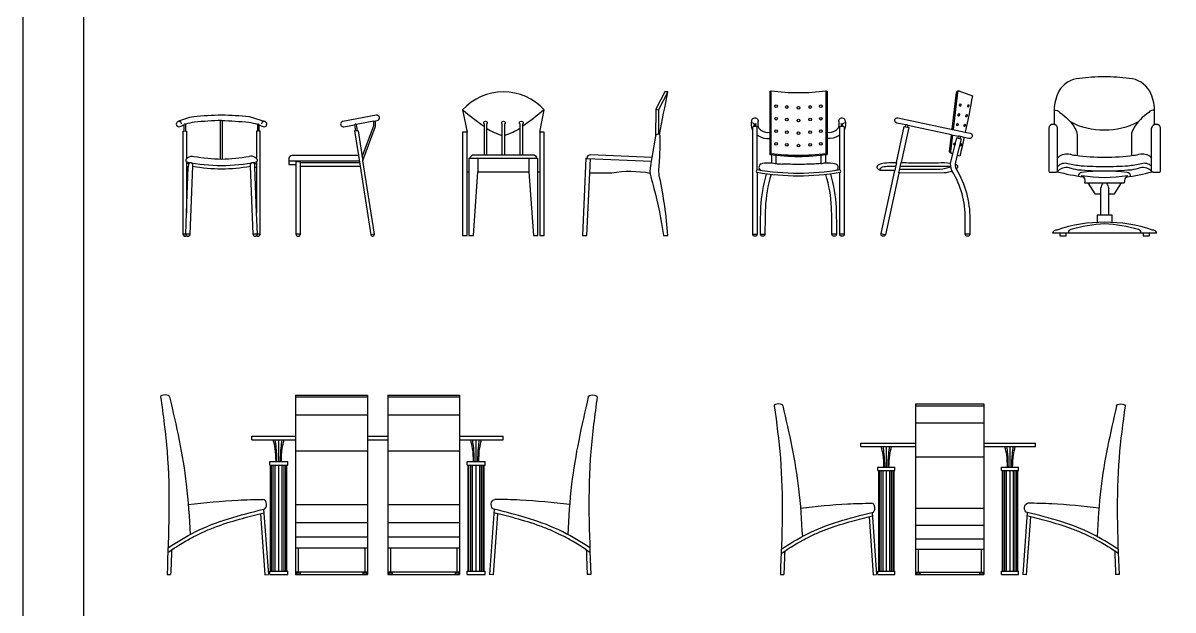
# Model space of a CAD drawing. Header units: inches. Extents: x 10 to 52.5, y 12.2 to 37.
# Drawn here: x 10 to 16.41, y 15.48 to 18.75 of the extents above; entities that cross this region are included whole.
import ezdxf

# ---------------------------------------------------------------- set-up
doc = ezdxf.new("R2010")
doc.units = ezdxf.units.IN
doc.header["$MEASUREMENT"] = 0
for name, color, linetype in [('02', 2, 'Continuous'), ('4', 4, 'Continuous'), ('kadrbm', 4, 'Continuous')]:
    doc.layers.add(name, color=color, linetype=linetype)

# ---------------------------------------------------------------- blocks, each defined once
blk = doc.blocks.new('kadrbm')
at = {"layer": 'kadrbm', "color": 4}
blk.add_lwpolyline([(0, 0), (0, 24.7972), (21, 24.7972), (21, 0), (0, 0)], close=True, dxfattribs=at)
blk.add_lwpolyline([(20.6631, 0.3257), (20.6631, 24.4603), (0.3369, 24.4603), (0.3369, 0.3257), (20.6631, 0.3257)], dxfattribs=at)

msp = doc.modelspace()

# ---------------------------------------------------------------- linework, layer by layer
at = {"layer": '02'}
for p, q in [((13.5277, 18.2672), (13.5427, 18.2635)), ((11.9569, 18.2002), (11.9669, 18.2021)), ((14.92, 18.1695), (14.9298, 18.1674)), ((15.2132, 18.106), (15.223, 18.1039)), ((11.8708, 18.0094), (11.8802, 17.9494)), ((14.1704, 18.0191), (14.1629, 18.0151)), ((14.4754, 18.0191), (14.4829, 18.0151)), ((10.9258, 17.9641), (10.9132, 17.9641)), ((11.2905, 17.9641), (11.3032, 17.9641)), ((11.4824, 17.9794), (11.8755, 17.9794)), ((11.5474, 17.9694), (11.877, 17.9694)), ((11.8922, 18.002), (11.8953, 17.9819)), ((12.5362, 17.9935), (12.5362, 17.9185)), ((12.8212, 17.9935), (12.8212, 17.9185)), ((13.1434, 17.9933), (13.5018, 17.9774)), ((13.1598, 17.9125), (13.1634, 17.9925)), ((10.9086, 17.5712), (10.9132, 17.6901)), ((11.3077, 17.5712), (11.3032, 17.6901)), ((10.9337, 17.5712), (10.8932, 17.5712)), ((11.3232, 17.5712), (11.2827, 17.5712)), ((11.5474, 17.5714), (11.5224, 17.5714)), ((11.9597, 17.5707), (11.94, 17.5673)), ((14.0679, 17.5711), (14.0929, 17.5711)), ((14.1113, 17.5711), (14.1363, 17.5711)), ((14.5345, 17.5711), (14.5095, 17.5711)), ((14.5779, 17.5711), (14.5529, 17.5711)), ((14.7837, 17.5753), (14.8075, 17.567)), ((15.2775, 17.5711), (15.2525, 17.5711)), ((11.5209, 16.6756), (11.5209, 15.6756)), ((11.5209, 16.6756), (11.9209, 16.6756)), ((11.5209, 16.6656), (11.9209, 16.6656)), ((11.9209, 16.6756), (11.9209, 15.6756)), ((12.0347, 16.6756), (12.0347, 15.6756)), ((12.0347, 16.6756), (12.4347, 16.6756)), ((12.0347, 16.6656), (12.4347, 16.6656)), ((12.4347, 16.6756), (12.4347, 15.6756)), ((14.9755, 16.6256), (14.9755, 15.6756)), ((14.9755, 16.6256), (15.3555, 16.6256)), ((14.9755, 16.6161), (15.3555, 16.6161)), ((15.3555, 16.6256), (15.3555, 15.6756)), ((11.5209, 16.5656), (11.9209, 16.5656)), ((12.0347, 16.5656), (12.4347, 16.5656)), ((14.9755, 16.5211), (15.3555, 16.5211)), ((11.2767, 16.4456), (11.5209, 16.4456)), ((11.2767, 16.4256), (11.2767, 16.4456)), ((11.2767, 16.4256), (11.5209, 16.4256)), ((11.4267, 16.3056), (11.4267, 16.4256)), ((11.9209, 16.4456), (12.0347, 16.4456)), ((11.9209, 16.4256), (12.0347, 16.4256)), ((12.4347, 16.4456), (12.6767, 16.4456)), ((12.4347, 16.4256), (12.6767, 16.4256)), ((12.5267, 16.3056), (12.5267, 16.4256)), ((12.6767, 16.4256), (12.6767, 16.4456)), ((14.6707, 16.3881), (14.6707, 16.4071)), ((14.6707, 16.4071), (14.9755, 16.4071)), ((15.3555, 16.4071), (15.6446, 16.4071)), ((15.6446, 16.3881), (15.6446, 16.4071)), ((11.5209, 16.3656), (11.9209, 16.3656)), ((12.0347, 16.3656), (12.4347, 16.3656)), ((14.6707, 16.3881), (14.9755, 16.3881)), ((14.8132, 16.2741), (14.8132, 16.3881)), ((15.3555, 16.3881), (15.6446, 16.3881)), ((15.5021, 16.2741), (15.5021, 16.3881)), ((11.3767, 16.2856), (11.3767, 16.3056)), ((11.3767, 16.3056), (11.4767, 16.3056)), ((11.3767, 16.2856), (11.4767, 16.2856)), ((11.3817, 15.6956), (11.3817, 16.2856)), ((11.3867, 15.6956), (11.3867, 16.2856)), ((11.3967, 15.6956), (11.3967, 16.2856)), ((11.4067, 15.6956), (11.4067, 16.2856)), ((11.4267, 15.6956), (11.4267, 16.2856)), ((11.4467, 15.6956), (11.4467, 16.2856)), ((11.4567, 15.6956), (11.4567, 16.2856)), ((11.4667, 15.6956), (11.4667, 16.2856)), ((11.4717, 15.6956), (11.4717, 16.2856)), ((11.4767, 16.2856), (11.4767, 16.3056)), ((12.4767, 16.3056), (12.5767, 16.3056)), ((12.4767, 16.2856), (12.4767, 16.3056)), ((12.4767, 16.2856), (12.5767, 16.2856)), ((12.4817, 15.6956), (12.4817, 16.2856)), ((12.4867, 15.6956), (12.4867, 16.2856)), ((12.4967, 15.6956), (12.4967, 16.2856)), ((12.5067, 15.6956), (12.5067, 16.2856)), ((12.5267, 15.6956), (12.5267, 16.2856)), ((12.5467, 15.6956), (12.5467, 16.2856)), ((12.5567, 15.6956), (12.5567, 16.2856)), ((12.5667, 15.6956), (12.5667, 16.2856)), ((12.5717, 15.6956), (12.5717, 16.2856)), ((12.5767, 16.2856), (12.5767, 16.3056)), ((14.9755, 16.3311), (15.3555, 16.3311)), ((14.7657, 16.2551), (14.7657, 16.2741)), ((14.7657, 16.2741), (14.8607, 16.2741)), ((14.7657, 16.2551), (14.8607, 16.2551)), ((14.7704, 15.6946), (14.7704, 16.2551)), ((14.7752, 15.6946), (14.7752, 16.2551)), ((14.7847, 15.6946), (14.7847, 16.2551)), ((14.7942, 15.6946), (14.7942, 16.2551)), ((14.8132, 15.6946), (14.8132, 16.2551)), ((14.8322, 15.6946), (14.8322, 16.2551)), ((14.8417, 15.6946), (14.8417, 16.2551)), ((14.8512, 15.6946), (14.8512, 16.2551)), ((14.8559, 15.6946), (14.8559, 16.2551)), ((14.8607, 16.2551), (14.8607, 16.2741)), ((15.4546, 16.2741), (15.5496, 16.2741)), ((15.4546, 16.2551), (15.4546, 16.2741)), ((15.4546, 16.2551), (15.5496, 16.2551)), ((15.4593, 15.6946), (15.4593, 16.2551)), ((15.4641, 15.6946), (15.4641, 16.2551)), ((15.4736, 15.6946), (15.4736, 16.2551)), ((15.4831, 15.6946), (15.4831, 16.2551)), ((15.5021, 15.6946), (15.5021, 16.2551)), ((15.5211, 15.6946), (15.5211, 16.2551)), ((15.5306, 15.6946), (15.5306, 16.2551)), ((15.5401, 15.6946), (15.5401, 16.2551)), ((15.5448, 15.6946), (15.5448, 16.2551)), ((15.5496, 16.2551), (15.5496, 16.2741)), ((11.3428, 16.0397), (11.3689, 15.6756)), ((11.5209, 16.0656), (11.9209, 16.0656)), ((12.0347, 16.0656), (12.4347, 16.0656)), ((12.6276, 16.0397), (12.6015, 15.6756)), ((14.7334, 16.0215), (14.7582, 15.6756)), ((14.9755, 16.0461), (15.3555, 16.0461)), ((15.5979, 16.0215), (15.5731, 15.6756)), ((11.3245, 16.0146), (11.3489, 15.6742)), ((11.5209, 15.9656), (11.9209, 15.9656)), ((12.0347, 15.9656), (12.4347, 15.9656)), ((12.6459, 16.0146), (12.6215, 15.6742)), ((14.7161, 15.9976), (14.7393, 15.6743)), ((15.6153, 15.9976), (15.5921, 15.6743)), ((14.9755, 15.9511), (15.3555, 15.9511)), ((11.5209, 15.8856), (11.9209, 15.8856)), ((12.0347, 15.8856), (12.4347, 15.8856)), ((14.9755, 15.8751), (15.3555, 15.8751)), ((11.5209, 15.8256), (11.9209, 15.8256)), ((11.5359, 15.8256), (11.5359, 15.6906)), ((11.9059, 15.8256), (11.9059, 15.6906)), ((12.0347, 15.8256), (12.4347, 15.8256)), ((12.0497, 15.8256), (12.0497, 15.6906)), ((12.4197, 15.8256), (12.4197, 15.6906)), ((14.9755, 15.8181), (15.3555, 15.8181)), ((14.9898, 15.8181), (14.9898, 15.6899)), ((15.3413, 15.8181), (15.3413, 15.6899)), ((10.8046, 15.6756), (10.8245, 15.6756)), ((11.3489, 15.6742), (11.3689, 15.6756)), ((11.3767, 15.6956), (11.4767, 15.6956)), ((11.3767, 15.6756), (11.3767, 15.6956)), ((11.3767, 15.6756), (11.4767, 15.6756)), ((11.4767, 15.6756), (11.4767, 15.6956)), ((11.5209, 15.6906), (11.9209, 15.6906)), ((11.5209, 15.6756), (11.9209, 15.6756)), ((11.5259, 15.6856), (11.5459, 15.6856)), ((11.5259, 15.6856), (11.5259, 15.6756)), ((11.5459, 15.6856), (11.5459, 15.6756)), ((11.8959, 15.6856), (11.9159, 15.6856)), ((11.8959, 15.6856), (11.8959, 15.6756)), ((11.9159, 15.6856), (11.9159, 15.6756)), ((12.0347, 15.6906), (12.4347, 15.6906)), ((12.0347, 15.6756), (12.4347, 15.6756)), ((12.0397, 15.6856), (12.0597, 15.6856)), ((12.0397, 15.6856), (12.0397, 15.6756)), ((12.0597, 15.6856), (12.0597, 15.6756)), ((12.4097, 15.6856), (12.4297, 15.6856)), ((12.4097, 15.6856), (12.4097, 15.6756)), ((12.4297, 15.6856), (12.4297, 15.6756)), ((12.4767, 15.6756), (12.4767, 15.6956)), ((12.4767, 15.6956), (12.5767, 15.6956)), ((12.4767, 15.6756), (12.5767, 15.6756)), ((12.5767, 15.6756), (12.5767, 15.6956)), ((12.6215, 15.6742), (12.6015, 15.6756)), ((13.1658, 15.6756), (13.1459, 15.6756)), ((14.2221, 15.6756), (14.241, 15.6756)), ((14.7393, 15.6743), (14.7582, 15.6756)), ((14.7657, 15.6756), (14.7657, 15.6946)), ((14.7657, 15.6946), (14.8607, 15.6946)), ((14.7657, 15.6756), (14.8607, 15.6756)), ((14.8607, 15.6756), (14.8607, 15.6946)), ((14.9755, 15.6899), (15.3555, 15.6899)), ((14.9755, 15.6756), (15.3555, 15.6756)), ((14.9803, 15.6851), (14.9993, 15.6851)), ((14.9803, 15.6851), (14.9803, 15.6756)), ((14.9993, 15.6851), (14.9993, 15.6756)), ((15.3318, 15.6851), (15.3508, 15.6851)), ((15.3318, 15.6851), (15.3318, 15.6756)), ((15.3508, 15.6851), (15.3508, 15.6756)), ((15.4546, 15.6756), (15.4546, 15.6946)), ((15.4546, 15.6946), (15.5496, 15.6946)), ((15.4546, 15.6756), (15.5496, 15.6756)), ((15.5496, 15.6756), (15.5496, 15.6946)), ((15.5921, 15.6743), (15.5731, 15.6756)), ((16.1092, 15.6756), (16.0903, 15.6756))]:
    msp.add_line(p, q, dxfattribs=at)
for points in [[(13.5943, 18.3635), (13.5427, 18.2635), (13.5427, 18.1273)], [(14.8903, 17.9495), (15.1715, 17.9495)]]:
    msp.add_lwpolyline(points, dxfattribs=at)
for points in [[(14.4754, 18.3691), (14.4754, 18.0191, -0.065574), (14.1704, 18.0191), (14.1704, 18.3691)], [(15.2215, 18.3667, 0.475275), (15.2091, 18.3596), (15.1848, 18.1537)], [(12.4512, 18.2635, 0.011508), (12.5727, 18.17)], [(12.9062, 18.2635, -0.011508), (12.7847, 18.17)], [(12.5727, 18.0135), (12.5727, 18.183, -3), (12.5847, 18.183), (12.5847, 18.0135)], [(12.6727, 18.0135), (12.6727, 18.183, -3), (12.6847, 18.183), (12.6847, 18.0135)], [(12.7727, 18.0135), (12.7727, 18.183, -3), (12.7847, 18.183), (12.7847, 18.0135)], [(15.7469, 18.2622, -0.257659), (15.7795, 18.2488, -0.109779), (15.863, 18.1617, -0.149793), (15.8757, 18.1233), (15.8757, 18.0089)], [(16.3074, 18.2622, 0.257659), (16.2748, 18.2488, 0.109779), (16.1912, 18.1617, 0.149793), (16.1785, 18.1233), (16.1785, 18.0089)], [(12.5847, 18.1614, 0.084443), (12.6727, 18.1211, 0.084443)], [(12.7727, 18.1614, -0.084443), (12.6847, 18.1211, -0.084443)], [(14.0754, 18.1706), (14.0754, 18.1791, -0.323551), (14.0854, 18.1791), (14.0854, 18.1706, -0.071968)], [(14.5779, 18.1681, 0.239039), (14.5529, 18.1681)], [(14.5704, 18.1706), (14.5704, 18.1791, 0.323551), (14.5604, 18.1791), (14.5604, 18.1706, 0.071968)], [(15.8372, 18.1975, 0.131764), (16.0271, 18.1521, 0.131764), (16.217, 18.1975, 0.131764)], [(15.1813, 18.1238), (15.1703, 18.0313, 0.378362), (15.177, 18.0195)], [(10.9101, 17.9874, 0.556949), (10.915, 17.9737, 0.054919), (11.1082, 17.9542, 0.054919), (11.3014, 17.9737, 0.556949), (11.3062, 17.9874, 0.048252), (11.2956, 17.9983)], [(10.9481, 17.949), (10.9484, 17.9577, 0.880618), (10.9234, 17.9586), (10.9229, 17.9441)], [(11.2935, 17.9441), (11.2929, 17.9586, 0.880618), (11.2679, 17.9577), (11.2683, 17.949)], [(11.5224, 17.9719, -0.36), (11.5474, 17.9719)], [(13.5054, 17.9973), (13.4976, 17.9535, 0.111642), (13.5005, 17.8896)], [(14.7794, 17.926, -0.474436), (14.7935, 17.9461, -0.048517), (14.8242, 17.9495), (14.8647, 17.9495)], [(14.8868, 17.9336), (15.1126, 17.9336, 0.07286), (15.1719, 17.9466, 0.07286)], [(16.2908, 17.9485, 0.291144), (16.2341, 17.9632, -0.018963), (16.1596, 17.95, -0.018426), (16.0291, 17.9469, -0.018426), (15.8986, 17.95, -0.018963), (15.8241, 17.9632, 0.291144), (15.7674, 17.9485)], [(16.1734, 17.8924, 0.407712), (16.1548, 17.9143, 0.056514), (15.9003, 17.9143, 0.385024), (15.8816, 17.894, 0.385024)], [(16.2314, 17.5777, 0.328917), (16.2182, 17.597, 0.055772), (16.0291, 17.6288, 0.055772), (15.8401, 17.597, 0.328917), (15.8268, 17.5777)]]:
    msp.add_lwpolyline(points, format="xyb", dxfattribs=at)
for centre in [(14.1979, 18.2841), (14.2579, 18.2791), (14.3229, 18.2741), (14.3879, 18.2791), (14.4479, 18.2841), (14.1979, 18.2141), (14.2579, 18.2091), (14.3229, 18.2041), (14.3879, 18.2091), (14.4479, 18.2141), (14.1979, 18.1441), (14.2579, 18.1391), (14.3229, 18.1341), (14.3879, 18.1391), (14.4479, 18.1441), (14.1979, 18.0741), (14.2579, 18.0691), (14.3229, 18.0641), (14.3879, 18.0691), (14.4479, 18.0741)]:
    msp.add_circle(centre, 0.0075, dxfattribs=at)
for centre, radius, start, end in [((11.1757, 15.9601), 2.2451, 91.72301, 95.60053), ((10.8707, 18.1842), 0.015, 8.08291, 109.8524), ((10.9049, 18.176), 0.00748, 64.04983, 153.96974), ((11.3115, 18.176), 0.00748, 26.03026, 115.95017), ((11.3457, 18.1842), 0.015, 70.1476, 171.91709), ((11.8548, 18.1772), 0.00651, 50.25935, 150.5959), ((14.0803, 18.203), 0.0175, 214.96263, 300.81362), ((14.0804, 18.1435), 0.0276, 63.11269, 116.88729), ((14.5655, 18.203), 0.0175, 239.18638, 325.03737), ((14.9257, 18.1719), 0.00794, 38.96321, 117.00023), ((15.2191, 18.1094), 0.00794, 38.96321, 117.00023), ((11.0579, 19.3507), 1.3624, 272.11546, 278.6158), ((14.0948, 17.9215), 0.00785, 104.04939, 255.95061), ((14.551, 17.9215), 0.00785, 284.04939, 75.95061), ((10.9212, 17.572), 0.0125, 183.28967, 356.71206)]:
    msp.add_arc(centre, radius, start, end, dxfattribs=at)
for centre, major_axis, ratio in [((15.2237, 18.2902), (-0.00104, -0.00743), 0.5), ((15.2699, 18.2849), (-0.00143, -0.00736), 0.366667), ((15.2161, 18.2357), (-0.00104, -0.00743), 0.5), ((15.2594, 18.2309), (-0.00143, -0.00736), 0.366667), ((15.2084, 18.1813), (-0.00104, -0.00743), 0.5), ((15.249, 18.1769), (-0.00143, -0.00736), 0.366667), ((15.1931, 18.0723), (-0.00104, -0.00743), 0.5), ((15.228, 18.0689), (-0.00143, -0.00736), 0.366667)]:
    msp.add_ellipse(centre, major_axis=major_axis, ratio=ratio, dxfattribs=at)
for centre, major_axis, ratio in [((10.7938, 16.6656), (-0.0251, 0), 0.42168), ((14.2119, 16.6161), (-0.0238, 0), 0.42168), ((11.3408, 16.0668), (-0.0019, 0.0272), 0.687896), ((14.7316, 16.0473), (-0.0019, 0.0258), 0.687896)]:
    msp.add_ellipse(centre, major_axis=major_axis, ratio=ratio, start_param=3.141593, end_param=6.283185, dxfattribs=at)
at = {"layer": '02', "extrusion": (0, 0, -1)}
for centre, major_axis, ratio in [((13.1766, 16.6656), (0.0251, 0), 0.42168), ((16.1194, 16.6161), (0.0238, 0), 0.42168), ((12.6296, 16.0668), (0.0019, 0.0272), 0.687896), ((15.5998, 16.0473), (0.0019, 0.0258), 0.687896)]:
    msp.add_ellipse(centre, major_axis=major_axis, ratio=ratio, start_param=3.141593, end_param=6.283185, dxfattribs=at)
at = {"layer": '02'}
for points in [[(10.7688, 16.6656), (10.8045, 16.3605), (10.8045, 15.6756)], [(10.8189, 16.6656), (10.9116, 16.179), (10.9334, 15.8991)], [(14.1881, 16.6161), (14.222, 16.3263), (14.222, 15.6756)], [(14.2357, 16.6161), (14.3238, 16.1538), (14.3445, 15.8879)], [(11.4117, 16.3056), (11.4072, 16.377), (11.3967, 16.4256)], [(11.4167, 16.3056), (11.4133, 16.3833), (11.4078, 16.4256)], [(11.4367, 16.3056), (11.4402, 16.3833), (11.4456, 16.4256)], [(11.4417, 16.3056), (11.4463, 16.377), (11.4567, 16.4256)], [(12.5117, 16.3056), (12.5072, 16.377), (12.4967, 16.4256)], [(12.5167, 16.3056), (12.5133, 16.3833), (12.5078, 16.4256)], [(12.5367, 16.3056), (12.5402, 16.3833), (12.5456, 16.4256)], [(12.5417, 16.3056), (12.5463, 16.377), (12.5567, 16.4256)], [(14.7989, 16.2741), (14.7946, 16.342), (14.7847, 16.3881)], [(14.8037, 16.2741), (14.8004, 16.3479), (14.7952, 16.3881)], [(14.8227, 16.2741), (14.8259, 16.3479), (14.8311, 16.3881)], [(14.8274, 16.2741), (14.8317, 16.342), (14.8417, 16.3881)], [(15.4878, 16.2741), (15.4835, 16.342), (15.4736, 16.3881)], [(15.4926, 16.2741), (15.4893, 16.3479), (15.4841, 16.3881)], [(15.5116, 16.2741), (15.5149, 16.3479), (15.52, 16.3881)], [(15.5163, 16.2741), (15.5207, 16.342), (15.5306, 16.3881)]]:
    msp.add_spline(points, degree=3, dxfattribs=at)
for points, knots in [([(13.1515, 16.6656), (13.1148, 16.5042), (13.0574, 16.2512), (13.0424, 15.9926), (13.037, 15.8991)], [0, 0, 0, 0, 495.403654, 776.168624, 776.168624, 776.168624, 776.168624]), ([(13.2016, 16.6656), (13.1879, 16.564), (13.1435, 16.2359), (13.1568, 15.9045), (13.1659, 15.6756)], [0, 0, 0, 0, 307.178074, 992.081764, 992.081764, 992.081764, 992.081764]), ([(16.0956, 16.6161), (16.0608, 16.4628), (16.0062, 16.2225), (15.992, 15.9768), (15.9869, 15.8879)], [0, 0, 0, 0, 495.403654, 776.168624, 776.168624, 776.168624, 776.168624]), ([(16.1432, 16.6161), (16.1302, 16.5196), (16.088, 16.2079), (16.1006, 15.893), (16.1093, 15.6756)], [0, 0, 0, 0, 307.178074, 992.081764, 992.081764, 992.081764, 992.081764]), ([(10.9226, 16.0656), (11.0147, 16.076), (11.1531, 16.0915), (11.2923, 16.0935), (11.3389, 16.094)], [0, 0, 0, 0, 277.762157, 417.490783, 417.490783, 417.490783, 417.490783]), ([(13.0478, 16.0656), (12.9557, 16.076), (12.8173, 16.0915), (12.6781, 16.0935), (12.6315, 16.094)], [0, 0, 0, 0, 277.762157, 417.490783, 417.490783, 417.490783, 417.490783]), ([(10.8103, 15.8256), (10.8596, 15.8564), (11.0232, 15.9587), (11.2109, 16.0073), (11.3428, 16.0397)], [0, 0, 0, 0, 173.636938, 576.738219, 576.738219, 576.738219, 576.738219]), ([(13.1601, 15.8256), (13.1108, 15.8564), (12.9472, 15.9587), (12.7595, 16.0073), (12.6276, 16.0397)], [0, 0, 0, 0, 173.636938, 576.738219, 576.738219, 576.738219, 576.738219]), ([(14.2276, 15.8181), (14.2744, 15.8474), (14.4298, 15.9445), (14.6081, 15.9907), (14.7334, 16.0215)], [0, 0, 0, 0, 173.636938, 576.738219, 576.738219, 576.738219, 576.738219]), ([(14.3342, 16.0461), (14.4217, 16.056), (14.5532, 16.0707), (14.6854, 16.0726), (14.7297, 16.0731)], [0, 0, 0, 0, 277.762157, 417.490783, 417.490783, 417.490783, 417.490783]), ([(16.1038, 15.8181), (16.057, 15.8474), (15.9015, 15.9445), (15.7232, 15.9907), (15.5979, 16.0215)], [0, 0, 0, 0, 173.636938, 576.738219, 576.738219, 576.738219, 576.738219]), ([(15.9971, 16.0461), (15.9096, 16.056), (15.7781, 16.0707), (15.6459, 16.0726), (15.6016, 16.0731)], [0, 0, 0, 0, 277.762157, 417.490783, 417.490783, 417.490783, 417.490783]), ([(10.8093, 15.7991), (10.841, 15.8212), (10.8554, 15.8302), (10.8821, 15.8465), (10.8943, 15.8539), (10.9167, 15.8669), (10.9269, 15.8727), (10.9457, 15.883), (10.9544, 15.8877), (10.9681, 15.8947), (10.9731, 15.8972), (10.9832, 15.9022), (10.9883, 15.9046), (11.0036, 15.9118), (11.0138, 15.9163), (11.0448, 15.9297), (11.0659, 15.9379), (11.1321, 15.962), (11.1782, 15.976), (11.2644, 15.9996), (11.3042, 16.0096), (11.3442, 16.0194)], [6.567349, 6.567349, 6.567349, 6.567349, 57.605071, 57.605071, 100.817764, 100.817764, 136.359301, 136.359301, 166.555548, 166.555548, 183.850612, 183.850612, 201.145676, 201.145676, 235.735805, 235.735805, 304.916062, 304.916062, 450.924296, 450.924296, 573.356824, 573.356824, 573.356824, 573.356824]), ([(13.1611, 15.7991), (13.1295, 15.8212), (13.115, 15.8302), (13.0883, 15.8465), (13.0761, 15.8539), (13.0537, 15.8669), (13.0435, 15.8727), (13.0247, 15.883), (13.016, 15.8877), (13.0023, 15.8947), (12.9973, 15.8972), (12.9872, 15.9022), (12.9821, 15.9046), (12.9669, 15.9118), (12.9566, 15.9163), (12.9256, 15.9297), (12.9045, 15.9379), (12.8383, 15.962), (12.7922, 15.976), (12.706, 15.9996), (12.6662, 16.0096), (12.6262, 16.0194)], [6.567349, 6.567349, 6.567349, 6.567349, 57.605071, 57.605071, 100.817764, 100.817764, 136.359301, 136.359301, 166.555548, 166.555548, 183.850612, 183.850612, 201.145676, 201.145676, 235.735805, 235.735805, 304.916062, 304.916062, 450.924296, 450.924296, 573.356824, 573.356824, 573.356824, 573.356824]), ([(14.2266, 15.7929), (14.2567, 15.8139), (14.2704, 15.8225), (14.2957, 15.838), (14.3074, 15.8449), (14.3287, 15.8574), (14.3383, 15.8628), (14.3562, 15.8727), (14.3644, 15.8771), (14.3775, 15.8837), (14.3823, 15.8861), (14.3918, 15.8908), (14.3966, 15.8931), (14.4111, 15.8999), (14.4209, 15.9043), (14.4504, 15.917), (14.4703, 15.9248), (14.5332, 15.9476), (14.5771, 15.961), (14.659, 15.9834), (14.6968, 15.9929), (14.7348, 16.0022)], [6.567349, 6.567349, 6.567349, 6.567349, 57.605071, 57.605071, 100.817764, 100.817764, 136.359301, 136.359301, 166.555548, 166.555548, 183.850612, 183.850612, 201.145676, 201.145676, 235.735805, 235.735805, 304.916062, 304.916062, 450.924296, 450.924296, 573.356824, 573.356824, 573.356824, 573.356824]), ([(16.1048, 15.7929), (16.0747, 15.8139), (16.061, 15.8225), (16.0356, 15.838), (16.024, 15.8449), (16.0027, 15.8574), (15.9931, 15.8628), (15.9752, 15.8727), (15.9669, 15.8771), (15.9539, 15.8837), (15.9491, 15.8861), (15.9395, 15.8908), (15.9347, 15.8931), (15.9202, 15.8999), (15.9105, 15.9043), (15.881, 15.917), (15.861, 15.9248), (15.7981, 15.9476), (15.7543, 15.961), (15.6724, 15.9834), (15.6346, 15.9929), (15.5966, 16.0022)], [6.567349, 6.567349, 6.567349, 6.567349, 57.605071, 57.605071, 100.817764, 100.817764, 136.359301, 136.359301, 166.555548, 166.555548, 183.850612, 183.850612, 201.145676, 201.145676, 235.735805, 235.735805, 304.916062, 304.916062, 450.924296, 450.924296, 573.356824, 573.356824, 573.356824, 573.356824])]:
    msp.add_open_spline(points, degree=3, knots=knots, dxfattribs=at)
for points in [[(10.8299, 15.8133), (10.8282, 15.7664), (10.8264, 15.7198), (10.8245, 15.6756)], [(13.1405, 15.8133), (13.1422, 15.7664), (13.1441, 15.7198), (13.1459, 15.6756)], [(14.2462, 15.8064), (14.2446, 15.7618), (14.2428, 15.7176), (14.241, 15.6756)], [(16.0852, 15.8064), (16.0868, 15.7618), (16.0886, 15.7176), (16.0903, 15.6756)]]:
    msp.add_open_spline(points, degree=3, dxfattribs=at)
at = {"layer": '4'}
for p, q in [((14.4829, 18.3651), (14.4829, 18.0151)), ((16.0068, 17.8259), (16.0068, 17.6765))]:
    msp.add_line(p, q, dxfattribs=at)
for points in [[(16.3074, 18.1808), (16.3074, 18.2622, 0.112377), (16.2802, 18.3668, 0.248623), (16.1658, 18.4384, 0.034372), (16.0271, 18.4472, 0.034372), (15.8884, 18.4384, 0.248623), (15.774, 18.3668, 0.112377), (15.7469, 18.2622), (15.7469, 18.1819)], [(12.8812, 18.1385), (12.8812, 17.5635), (12.9062, 17.5635), (12.9062, 18.1385), (12.8812, 18.1385), (12.9062, 18.2635, 0.439277), (12.4512, 18.2635), (12.4762, 18.1385), (12.4512, 18.1385), (12.4512, 17.5635), (12.4762, 17.5635), (12.4762, 18.1385)], [(13.5488, 18.1244, 0.001469), (13.5943, 18.3635), (13.5774, 18.3635), (13.5277, 18.2672), (13.5266, 18.1162), (13.5054, 17.9973), (13.1642, 18.0124, 0.414214), (13.1434, 17.9933), (13.1384, 17.9936), (13.1193, 17.5635), (13.1443, 17.5635), (13.1598, 17.9125), (13.2829, 17.9125, -0.089477), (13.4962, 17.9116, 0.03861)], [(14.1629, 18.3651), (14.1704, 18.3691, 0.065574), (14.4754, 18.3691)], [(14.1629, 18.3651), (14.1629, 18.0151, 0.068796), (14.4829, 18.0151)], [(15.1789, 18.1549), (15.2031, 18.3603, -0.467293), (15.216, 18.3687), (15.292, 18.3422, -0.010554), (15.2526, 18.1393), (15.2792, 18.1336, -1), (15.273, 18.1042), (15.2462, 18.1099, -0.005467), (15.2218, 18.0056), (15.2071, 18.0102), (15.1976, 17.9727, 0.186012), (15.2023, 17.9334)], [(11.3182, 18.1454), (11.3182, 18.1793, -0.019369), (11.3405, 18.1701, 0.92356), (11.353, 18.1974), (11.2636, 18.2243, 0.017118), (11.1082, 18.2342, 0.017118), (10.9528, 18.2243, 0.068739), (10.8634, 18.1974, 0.92356), (10.8759, 18.1701, -0.019369), (10.8982, 18.1793), (10.8982, 18.1454, 0.038207)], [(11.1032, 17.9894), (11.1032, 18.2041, 0.016363)], [(11.1082, 18.2042, -0.016921), (11.2598, 18.1945, -0.040139), (11.3082, 18.1827)], [(11.1132, 17.9894), (11.1132, 18.2041, -0.016363)], [(11.5474, 17.9494), (11.8802, 17.9494), (11.94, 17.5673, 0.960322), (11.9597, 17.5707), (11.8953, 17.9819), (11.965, 18.1675, 0.089962), (11.9669, 18.178), (11.9669, 18.2021), (11.9757, 18.2037, 1), (11.9703, 18.2332), (11.784, 18.1989, 1), (11.7894, 18.1694), (11.8491, 18.1804), (11.8545, 18.1459)], [(11.8697, 18.1459), (11.8922, 18.002), (11.9556, 18.171, 0.089962), (11.9569, 18.178), (11.9569, 18.2002), (11.8589, 18.1822), (11.8646, 18.1459)], [(14.0679, 18.1506, -0.015068), (14.0658, 18.1549, -0.138885), (14.0629, 18.2016, -1.225232), (14.0965, 18.1947, 0.106989), (14.0983, 18.168, 0.152263), (14.1171, 18.1484, 0.153257), (14.1629, 18.1382)], [(14.4829, 18.1382, 0.153257), (14.5287, 18.1484, 0.152263), (14.5475, 18.168, 0.106989), (14.5493, 18.1947, -1.225232), (14.5829, 18.2016, -0.138885), (14.58, 18.1549, -0.015068), (14.5779, 18.1506)], [(14.922, 18.179), (14.8713, 18.1898, -1), (14.8775, 18.2191), (15.2526, 18.1393)], [(10.8932, 18.1442, -0.152182), (10.9132, 18.1442), (10.9132, 17.9909, -0.033393)], [(10.8932, 18.1442), (10.8932, 17.5712, 0.60561), (10.9134, 17.5621, 0.605626)], [(10.9566, 18.1945, 0.040139), (10.9081, 18.1827)], [(10.9082, 18.1828), (10.9082, 18.1454, -0.038207)], [(11.3029, 17.5621, 0.60561), (11.3232, 17.5712), (11.3232, 18.1442, 0.152182), (11.3032, 18.1442)], [(11.3032, 18.1442), (11.3032, 17.9909, 0.033393)], [(11.3082, 18.1828), (11.3082, 18.1454, 0.038207)], [(11.8697, 18.1459), (11.8494, 18.1459), (11.8708, 18.0094), (11.5024, 18.0094, 0.414214), (11.4824, 17.9894), (11.4824, 17.9594), (11.5224, 17.9594)], [(14.5529, 17.9139, -0.086056), (14.0929, 17.9139), (14.0929, 17.5711, -0.960406), (14.0679, 17.5711), (14.0679, 18.1681)], [(14.5529, 17.9291, -0.08704), (14.0929, 17.9291), (14.0929, 18.1681)], [(14.5779, 18.1681), (14.5779, 17.5711, -0.960406), (14.5529, 17.5711), (14.5529, 17.9139, -0.009815)], [(15.196, 17.9619, -0.053834), (15.2058, 17.9559, -0.497608), (15.2023, 17.9334, -0.138413), (15.2775, 17.6569), (15.2775, 17.5711, -0.960405), (15.2525, 17.5711), (15.2525, 17.657, 0.13927), (15.1798, 17.9225, -0.071472), (15.1356, 17.912), (14.8818, 17.9103), (14.8075, 17.567, -0.953243), (14.7837, 17.5753), (14.8596, 17.926), (14.7794, 17.926, -0.630823), (14.7661, 17.9551, -0.105239), (14.7938, 17.9662, -0.049539), (14.8364, 17.9699, -0.000488), (14.8691, 17.9697), (14.9127, 18.1711), (14.92, 18.1695), (14.922, 18.179)], [(15.1798, 17.9225, -0.183034), (15.1733, 17.9788), (15.1831, 18.0176), (15.1714, 18.0212, -0.361738), (15.1644, 18.032), (15.1754, 18.125), (14.9318, 18.1769), (14.9298, 18.1674), (14.9371, 18.1658), (14.8946, 17.9695, 0.003687), (15.0073, 17.9691), (15.1015, 17.9691, -0.035761), (15.1713, 17.9671, -0.037106)], [(15.7672, 17.9241), (15.7672, 18.1616, 0.832221), (15.7172, 18.1616)], [(15.7172, 18.1616), (15.7172, 17.9241, 0.414214), (15.7252, 17.9161), (15.7592, 17.9161, 0.414213), (15.7672, 17.9241)], [(16.299, 17.9161), (16.333, 17.9161, 0.414214), (16.341, 17.9241), (16.341, 18.1616, 0.832221), (16.291, 18.1616)], [(16.299, 17.9161, -0.414214), (16.291, 17.9241), (16.291, 18.1616, -0.266483)], [(13.5005, 17.8896, -0.000657), (13.5179, 17.8257, -0.03391), (13.5704, 17.5635), (13.5943, 17.5635, 0.037192), (13.5491, 17.8877, -0.056735), (13.5449, 17.9274, 0.023913), (13.5528, 18.1191, 0.75163), (13.5266, 18.1162)], [(14.0929, 18.1223, 0.025406), (14.0998, 18.1179, 0.145887), (14.1629, 18.1031)], [(14.5529, 18.1223, -0.025406), (14.546, 18.1179, -0.145887), (14.4829, 18.1031)], [(12.4942, 17.9935, -0.414214), (12.5142, 18.0135), (12.8432, 18.0135, -0.414214), (12.8632, 17.9935)], [(14.1729, 18.0138), (14.1729, 17.9683, 0.094414)], [(14.4479, 18.0108), (14.4479, 17.9641, -0.029748), (14.4118, 17.9616, -0.001354), (14.3229, 17.9585, -0.001354), (14.234, 17.9616, -0.029748)], [(14.4729, 18.0138), (14.4729, 17.9683, -0.094414), (14.5308, 17.9634, -0.334775), (14.5429, 17.9421, -0.295829), (14.532, 17.9256, 0.003982)], [(15.7672, 17.9946, -0.26662), (15.8283, 18.0181, 0.036732), (15.8683, 18.0104, 0.037158), (16.0291, 17.9999, 0.037158), (16.1899, 18.0104, 0.036732), (16.2299, 18.0181, -0.26662), (16.291, 17.9946)], [(10.9101, 17.9874, -0.048252), (10.9208, 17.9983, -0.21251), (10.9544, 18.0037, 0.028371), (11.1082, 17.9892)], [(10.9337, 17.5712), (10.9481, 17.949, 0.028381), (11.1082, 17.9342, 0.028381), (11.2683, 17.949), (11.2827, 17.5712, 0.944186), (11.3077, 17.5712)], [(11.2956, 17.9983, 0.21251), (11.262, 18.0037, -0.027452)], [(11.5224, 17.9719), (11.5224, 17.5714, 0.960406), (11.5474, 17.5714), (11.5474, 17.9719)], [(14.115, 17.9634, 0.334775), (14.1029, 17.9421, 0.295829), (14.1138, 17.9256, -0.003982)], [(14.115, 17.9634, -0.129172), (14.1939, 17.9647, 0.033071), (14.234, 17.9616)], [(14.4479, 17.9641, -0.023534), (14.4729, 17.9683, -0.032462)], [(14.1703, 17.9028, 0.061148), (14.1386, 17.7193, 0.00912), (14.1363, 17.5711, -0.960403), (14.1113, 17.5711, -0.009128), (14.1136, 17.7203, -0.059842), (14.1451, 17.9059, -0.009815)], [(14.5007, 17.9059, -0.059842), (14.5322, 17.7203, -0.009128), (14.5345, 17.5711, -0.960511), (14.5095, 17.5711, 0.00912), (14.5072, 17.7193, 0.061148), (14.4755, 17.9028, -0.056859)], [(16.2933, 17.9185, 0.295165), (16.2278, 17.9401, -0.032908), (16.1775, 17.9283, -0.021115), (16.0291, 17.9218, -0.021115), (15.8808, 17.9283, -0.032908), (15.8305, 17.9401, 0.295165), (15.7649, 17.9185)], [(15.7649, 17.9185, 0.026125), (15.9108, 17.8897, -0.244726)], [(15.901, 17.8984, 0.089658), (16.156, 17.8984, 0.207992), (16.1375, 17.8574)], [(15.901, 17.8984, -0.345632), (15.9168, 17.8574), (16.1375, 17.8574)], [(16.1476, 17.8889, 0.039363), (16.2933, 17.9185, 0.198912)], [(16.0202, 17.8574, 0.110583), (16.0068, 17.8259)], [(16.0381, 17.8574, -0.110583), (16.0515, 17.8259)], [(16.3192, 17.5777, 0.302782), (16.2961, 17.5941, 0.163225), (15.7622, 17.5941)], [(16.0715, 17.6765), (15.9868, 17.6765), (15.9868, 17.6366, 0.068389)], [(15.7622, 17.5941, 0.302782), (15.7391, 17.5777), (16.3192, 17.5777)]]:
    msp.add_lwpolyline(points, format="xyb", dxfattribs=at)
for points in [[(14.4754, 18.3691), (14.4829, 18.3651)], [(14.5529, 17.9291), (14.5529, 18.1681)], [(15.1754, 18.125), (15.2155, 18.1165)], [(15.1831, 18.0176), (15.2059, 18.1076), (15.2132, 18.106), (15.2155, 18.1165)], [(15.2462, 18.1099), (15.2253, 18.1144), (15.223, 18.1039), (15.2303, 18.1023), (15.2071, 18.0102)], [(14.1979, 17.9641), (14.1979, 18.0108)], [(10.9132, 17.9741), (10.9132, 17.6901), (10.9229, 17.9441), (10.9132, 17.9441)], [(11.3032, 17.9741), (11.3032, 17.6901), (11.2935, 17.9441), (11.3032, 17.9441)], [(12.4862, 17.9935), (12.4862, 17.5635), (12.5112, 17.5635), (12.5362, 17.9185), (12.8212, 17.9185), (12.8462, 17.5635), (12.8712, 17.5635), (12.8712, 17.9935)], [(12.4862, 17.9935), (12.8712, 17.9935)], [(14.8691, 17.9697), (14.8596, 17.926)], [(14.8818, 17.9103), (14.8946, 17.9695)], [(12.4762, 17.9185), (12.4862, 17.9185)], [(12.8712, 17.9185), (12.8812, 17.9185)], [(15.9363, 17.8574), (15.975, 17.7959), (16.0068, 17.7959)], [(16.0515, 17.7959), (16.0837, 17.7959), (16.1225, 17.8574)], [(16.0515, 17.6765), (16.0515, 17.8259)], [(16.0715, 17.6366), (16.0715, 17.6765)], [(15.779, 17.5777), (15.779, 17.5627), (15.814, 17.5627), (15.814, 17.5777)], [(16.2445, 17.5777), (16.2445, 17.5627), (16.2795, 17.5627), (16.2795, 17.5777)]]:
    msp.add_lwpolyline(points, dxfattribs=at)

# ---------------------------------------------------------------- block references
at = {"layer": 'kadrbm'}
msp.add_blockref('kadrbm', (10.0018, 12.2106), dxfattribs=at)

doc.saveas('drawing.dxf')
